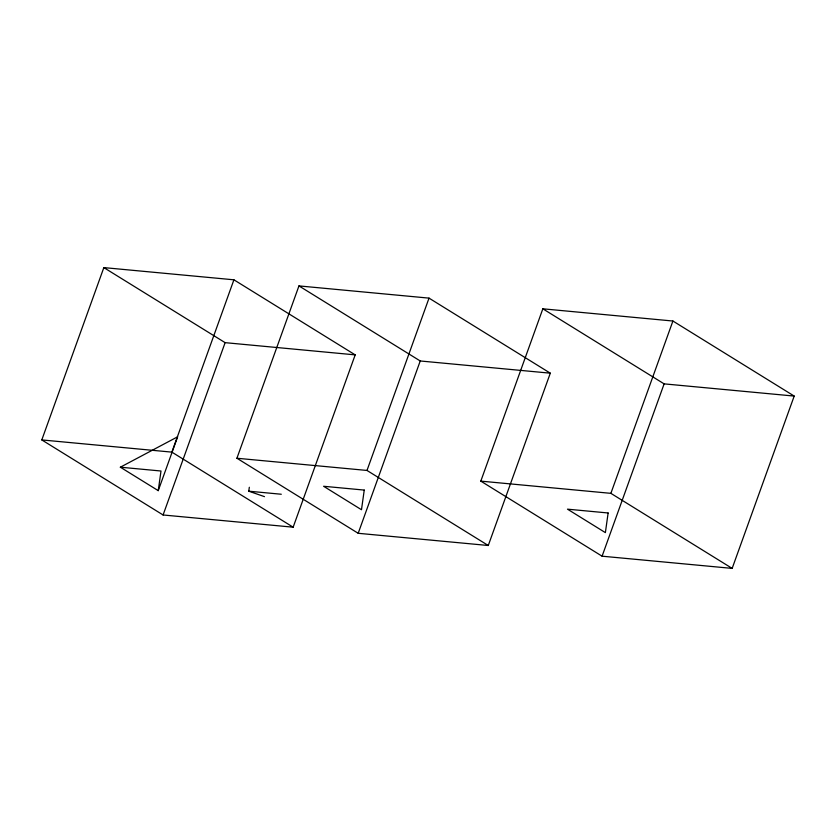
<?xml version="1.0" encoding="UTF-8"?>
<svg xmlns="http://www.w3.org/2000/svg" width="836" height="836" viewBox="0 0 836 836"><rect width="100%" height="100%" fill="white"/><g stroke="black" fill="none" stroke-linecap="round" stroke-linejoin="round"><path stroke-width="1.25" d="M158.244 490.648L160.993 471.013L120.353 467.199L177.64 436.8L158.244 490.648L120.353 467.199M264.489 496.647L248.773 491.192L249.327 487.263M41.8 439.924L103.842 267.604L233.913 279.809L355.195 354.872L293.154 527.192L163.083 514.976L41.8 439.924L171.871 452.13L293.154 527.192M171.871 452.13L233.913 279.809M163.083 514.976L225.124 342.655L355.195 354.872M236.912 458.243L298.954 285.912L429.025 298.128L550.307 373.18L488.266 545.5L358.195 533.295L236.912 458.243L366.994 470.449L488.266 545.5M366.994 470.449L429.025 298.128M358.195 533.295L420.236 360.974L550.307 373.18M480.805 481.128L542.846 308.808L672.917 321.024L794.2 396.076L732.158 568.396L602.087 556.191L480.805 481.128L610.876 493.344L732.158 568.396M610.876 493.344L672.917 321.024M602.087 556.191L664.129 383.87L794.2 396.076M248.773 491.192L281.293 494.243M542.846 308.808L664.129 383.87M298.954 285.912L420.236 360.974M103.842 267.604L225.124 342.655M364.245 490.084L361.486 509.73L323.595 486.27L364.245 490.084M608.127 512.98L605.379 532.626L567.487 509.166L608.127 512.98"/></g></svg>
